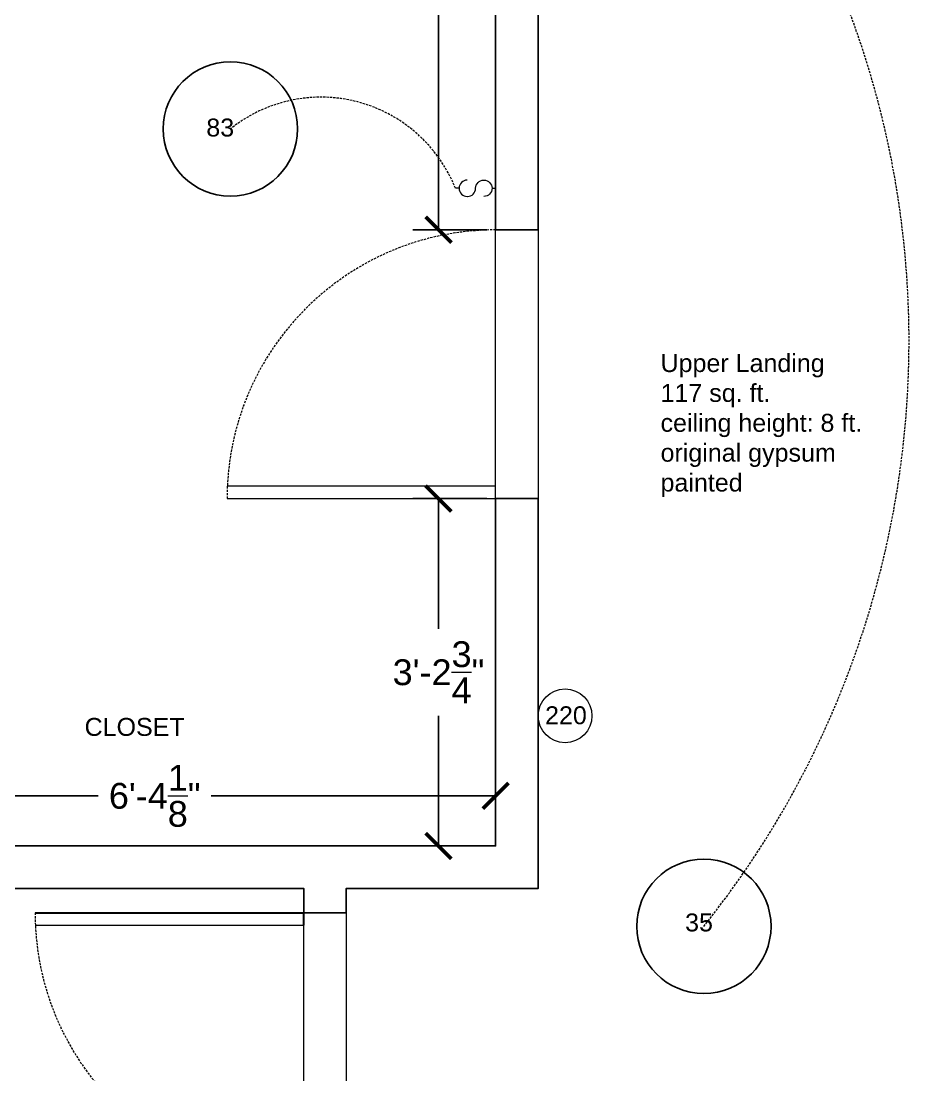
# Model space of a CAD drawing. Header units: inches. Extents: x 6 to 388, y 74 to 528.
# Drawn here: x 115.9 to 215.8, y 193.2 to 310.8 of the extents above; entities that cross this region are included whole.
import ezdxf

# ---------------------------------------------------------------- set-up
doc = ezdxf.new("R2010")
doc.units = ezdxf.units.IN
doc.header["$MEASUREMENT"] = 0
doc.linetypes.add('DASHED2', pattern=[0.375, 0.25, -0.125])
doc.layers.get('0').update_dxf_attribs({"lineweight": 9})
for name, color, linetype, lineweight in [('A201-Dimensions', 7, 'Continuous', 9), ('A201-Floorplan-2nd-floor', 7, 'Continuous', 9), ('A201-RCP', 7, 'Continuous', 9), ('A201-Text', 7, 'Continuous', 9)]:
    doc.layers.add(name, color=color, linetype=linetype, lineweight=lineweight)
doc.styles.add('Annotative', font='Arial.ttf')
doc.dimstyles.new('Annotative', dxfattribs={"dimtxt": 0.18, "dimasz": 0.18, "dimexe": 0.18, "dimexo": 0.0625, "dimgap": 0.09, "dimtad": 0, "dimtih": 1, "dimtoh": 1, "dimdec": 4, "dimzin": 0, "dimdsep": 46, "dimlunit": 4, "dimtxsty": 'Annotative', "dimblk": 'ARCHTICK', "dimblk1": 'ARCHTICK', "dimblk2": 'ARCHTICK', "dimcen": 0.09, "dimadec": 0, "dimazin": 0, "dimtfac": 1, "dimtdec": 4, "dimtofl": 0, "dimtmove": 0, "dimatfit": 3, "dimldrblk": 'ARCHTICK', "dimfxl": 1, "dimtolj": 1, "dimtzin": 0, "dimarcsym": 0})

# ---------------------------------------------------------------- blocks, each defined once
blk = doc.blocks.new('_ArchTick')
at = {"color": 0, "linetype": 'ByBlock', "lineweight": 30, "const_width": 0.15}
blk.add_lwpolyline([(-0.5, -0.5), (0.5, 0.5)], dxfattribs=at)
blk = doc.blocks.new('*D588')
at = {"layer": 'A201-Dimensions', "color": 0, "lineweight": -2, "transparency": 16777216}
for p, q in [((167.94, 257.53), (159.68, 257.53)), ((162.56, 257.53), (162.56, 243)), ((162.56, 218.76), (162.56, 233.29)), ((167.94, 218.76), (159.68, 218.76))]:
    blk.add_line(p, q, dxfattribs=at)
at = {"layer": 'A201-Dimensions', "color": 0, "lineweight": -2, "transparency": 16777216, "xscale": 2.88, "yscale": 2.88, "zscale": 2.88}
for p, rotation in [((162.56, 257.53), 90), ((162.56, 218.76), 270)]:
    blk.add_blockref('_ArchTick', p, dxfattribs=dict(at, rotation=rotation))
at = {"layer": 'A201-Dimensions', "color": 0, "lineweight": 5, "transparency": 16777216, "insert": (162.56, 238.15), "char_height": 2.88, "attachment_point": 5, "style": 'Annotative'}
blk.add_mtext('\\A1;3\'-2{\\H1x;\\S3/4;}"', dxfattribs=at)
blk = doc.blocks.new('*D594')
at = {"layer": 'A201-Dimensions', "color": 0, "lineweight": -2, "transparency": 16777216}
for p, q in [((167.94, 392.04), (159.69, 392.04)), ((162.57, 392.04), (162.57, 344.62)), ((162.57, 287.53), (162.57, 334.95)), ((167.94, 287.53), (159.69, 287.53))]:
    blk.add_line(p, q, dxfattribs=at)
at = {"layer": 'A201-Dimensions', "color": 0, "lineweight": -2, "transparency": 16777216, "xscale": 2.88, "yscale": 2.88, "zscale": 2.88}
for p, rotation in [((162.57, 392.04), 90), ((162.57, 287.53), 270)]:
    blk.add_blockref('_ArchTick', p, dxfattribs=dict(at, rotation=rotation))
at = {"layer": 'A201-Dimensions', "color": 0, "lineweight": 5, "transparency": 16777216, "insert": (162.57, 339.79), "char_height": 2.88, "attachment_point": 5, "style": 'Annotative'}
blk.add_mtext('\\A1;8\'-8{\\H1x;\\S1/2;}"', dxfattribs=at)
blk = doc.blocks.new('*D674')
at = {"layer": 'A201-Dimensions', "color": 0, "lineweight": -2, "transparency": 16777216}
for p, q in [((92.79, 219.76), (92.79, 227.24)), ((168.94, 219.76), (168.94, 227.24)), ((92.79, 224.36), (124.55, 224.36)), ((168.94, 224.36), (137.19, 224.36))]:
    blk.add_line(p, q, dxfattribs=at)
at = {"layer": 'A201-Dimensions', "color": 0, "lineweight": -2, "transparency": 16777216, "xscale": 2.88, "yscale": 2.88, "zscale": 2.88, "rotation": 180}
blk.add_blockref('_ArchTick', (92.79, 224.36), dxfattribs=at)
at = {"layer": 'A201-Dimensions', "color": 0, "lineweight": -2, "transparency": 16777216, "xscale": 2.88, "yscale": 2.88, "zscale": 2.88}
blk.add_blockref('_ArchTick', (168.94, 224.36), dxfattribs=at)
at = {"layer": 'A201-Dimensions', "color": 0, "lineweight": 5, "transparency": 16777216, "insert": (130.87, 224.36), "char_height": 2.88, "attachment_point": 5, "style": 'Annotative'}
blk.add_mtext('\\A1;6\'-4{\\H1x;\\S1/8;}"', dxfattribs=at)

msp = doc.modelspace()

# ---------------------------------------------------------------- linework, layer by layer
at = {"layer": 'A201-Floorplan-2nd-floor', "lineweight": -3}
for p, q in [((168.94289, 287.52816), (173.69289, 287.52816)), ((168.94289, 257.52816), (173.69289, 257.52816)), ((147.50946, 211.30496), (152.25946, 211.30496))]:
    msp.add_line(p, q, dxfattribs=at)
for points in [[(173.69289, 287.52816), (173.69289, 396.79497)], [(168.94289, 287.52816), (168.94289, 392.04497), (39.67112, 392.04497), (39.6834, 354.91997)], [(39.70693, 283.79438), (39.71879, 247.91938), (92.79071, 247.91938), (92.79071, 218.76313), (168.94289, 218.76313), (168.94289, 257.52816)], [(152.25946, 211.30496), (152.25946, 214.01313), (173.69289, 214.01313), (173.69289, 257.52816)], [(39.69696, 243.16938), (88.04071, 243.16938), (88.04071, 214.01313), (147.50946, 214.01313), (147.50946, 211.30496)]]:
    msp.add_lwpolyline(points, dxfattribs=at)
at = {"layer": 'A201-RCP'}
for p, q in [((164.86004, 292.16997), (164.45443, 292.16997)), ((168.5374, 292.16997), (168.94289, 292.16997)), ((168.94289, 258.90816), (138.97465, 258.90816)), ((168.94289, 257.52816), (168.94289, 258.90816)), ((138.94289, 257.52816), (168.94289, 257.52816)), ((117.50946, 209.92996), (147.50946, 209.92996))]:
    msp.add_line(p, q, dxfattribs=at)
at = {"layer": 'A201-RCP', "lineweight": 30}
for p in [(117.50946, 211.30496), (147.50946, 209.92996)]:
    msp.add_line(p, (147.50946, 211.30496), dxfattribs=at)
at = {"layer": 'A201-RCP', "color": 1, "lineweight": 5}
msp.add_lwpolyline([(351.57196, 227.9734), (351.57196, 523.1646), (39.69696, 523.1646), (39.78058, 396.7896), (155.91714, 396.7896), (155.91714, 426.7896), (161.91714, 426.7896), (161.91714, 396.7896), (173.69289, 396.7896), (173.69289, 214.01313), (152.25946, 214.01313), (152.25946, 178.67996), (218.00946, 178.67996), (218.00946, 165.12585), (242.50946, 165.12585), (242.50946, 227.9734)], close=True, dxfattribs=at)
at = {"layer": 'A201-RCP', "color": 5, "lineweight": 5}
msp.add_lwpolyline([(39.71879, 247.91938), (92.79071, 247.91938), (92.79071, 218.76313), (168.94289, 218.76313), (168.94289, 392.04497), (39.67112, 392.04497), (39.67112, 247.91938)], dxfattribs=at)
at = {"layer": 'A201-RCP'}
msp.add_lwpolyline([(165.78952, 291.25401, 0.414213562), (166.70548, 292.16997, -2.414213562), (167.62144, 291.25401)], format="xyb", dxfattribs=at)
at = {"layer": 'A201-RCP', "color": 3, "lineweight": 5}
msp.add_lwpolyline([(147.50946, 90.82563), (147.50946, 214.01313), (88.04071, 214.01313), (88.04071, 243.16938), (39.72036, 243.16938), (39.77075, 90.82563)], close=True, dxfattribs=at)
at = {"layer": 'A201-RCP', "lineweight": -3}
for centre in [(139.32737, 298.79497), (192.19289, 209.7896)]:
    msp.add_circle(centre, 7.5, dxfattribs=at)
at = {"layer": 'A201-RCP', "lineweight": 5}
msp.add_circle((176.69289, 233.2896), 3, dxfattribs=at)
at = {"layer": 'A201-RCP', "linetype": 'DASHED2', "lineweight": 5}
for centre, radius, start, end in [((110.51081, 275.12502), 104.59771, 321.344574, 39.4164593), ((149.4331, 286.16061), 16.17878, 21.8041427, 128.654926)]:
    msp.add_arc(centre, radius, start, end, dxfattribs=at)
at = {"layer": 'A201-RCP'}
msp.add_arc((165.776, 292.16997), 0.91596, 90, 270, dxfattribs=at)
at = {"layer": 'A201-RCP', "linetype": 'DASHED2'}
for centre, start, end in [((168.94289, 257.52816), 90, 180), ((147.50946, 211.30496), 180, 270)]:
    msp.add_arc(centre, 30, start, end, dxfattribs=at)

# ---------------------------------------------------------------- texts
at = {"layer": 'A201-RCP', "lineweight": 5, "char_height": 2, "attachment_point": 1, "style": 'Annotative'}
for s, insert, width in [('83', (136.63204, 299.94952), 8.4710325), ('Upper Landing\\P117 sq. ft.\\Pceiling height: 8 ft.\\Poriginal gypsum\\Ppainted', (187.35578, 273.65952), 25.4568993), ('220', (174.45967, 234.34925), 6.7627468), ('35', (190.09892, 211.22278), 7.1956708)]:
    msp.add_mtext(s, dxfattribs=dict(at, insert=insert, width=width))
at = {"layer": 'A201-Text', "lineweight": 5, "insert": (123.03794, 233.05064), "char_height": 2, "width": 20.7375407, "attachment_point": 1, "style": 'Annotative'}
msp.add_mtext('CLOSET', dxfattribs=at)

# ---------------------------------------------------------------- dimensions: what is measured, and where the dimension line sits
at = {"layer": 'A201-Dimensions', "lineweight": 5}
for base, p1, p2, picture, middle in [((162.56659, 392.04497), (168.94289, 287.52816), (168.94289, 392.04497), '*D594', (162.56659, 339.78657)), ((162.55847, 257.52816), (168.94289, 218.76313), (168.94289, 257.52816), '*D588', (162.55847, 238.14565))]:
    dim = msp.add_linear_dim(base=base, p1=p1, p2=p2, angle=90, dimstyle='Annotative', dxfattribs=at)
    dim.commit()
    dim.dimension.update_dxf_attribs({"geometry": picture, "text_midpoint": middle, "dimtype": 160})
dim = msp.add_linear_dim(base=(168.94289, 224.36345), p1=(92.79071, 218.76313), p2=(168.94289, 218.76313), dimstyle='Annotative', dxfattribs=at)
dim.commit()
dim.dimension.update_dxf_attribs({"geometry": '*D674', "text_midpoint": (130.8668, 224.36345)})

doc.saveas('drawing.dxf')
